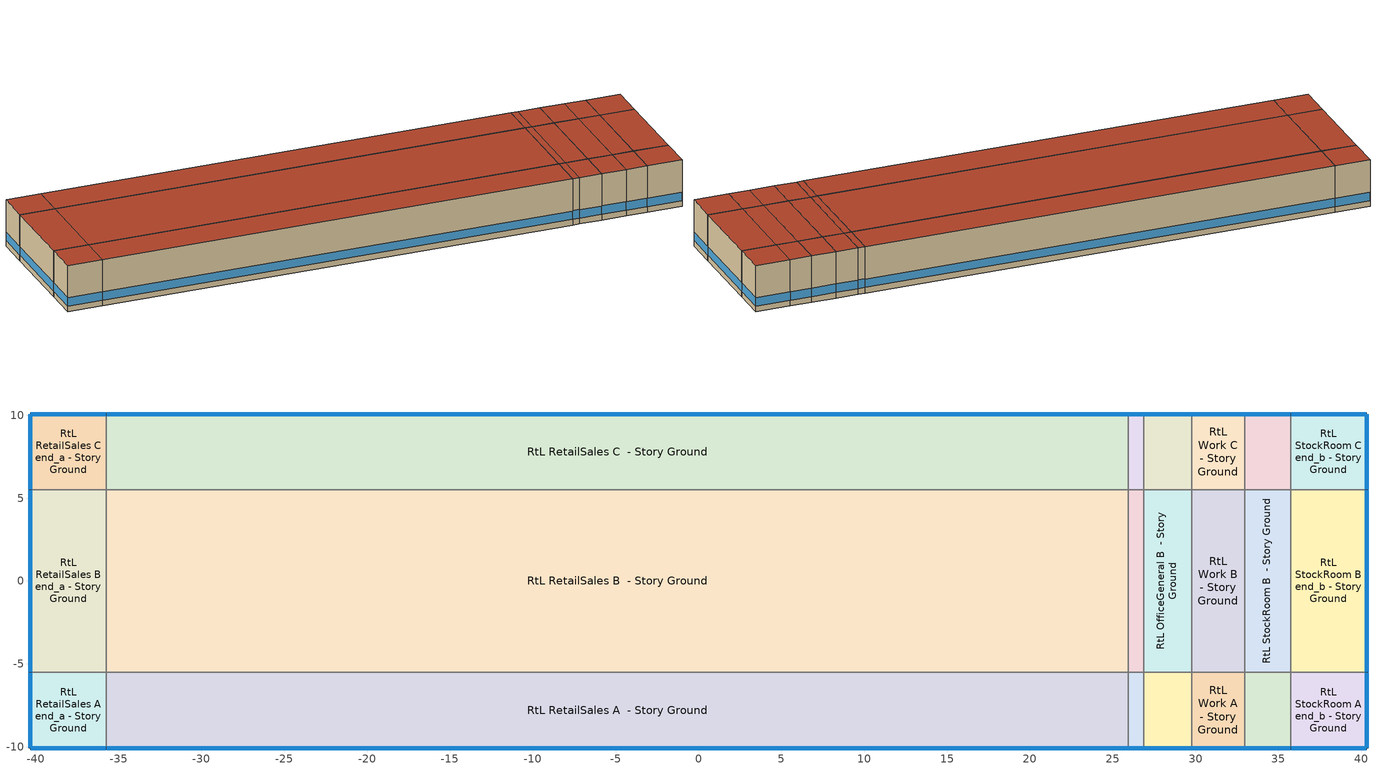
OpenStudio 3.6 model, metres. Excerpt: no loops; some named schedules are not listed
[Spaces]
RtL RetailSales A end_a - Story Ground
 floor ground (Foundation F 126 Perim 914 Area 209): -40.32,-10.08 -40.32,-5.51 -35.75,-5.51 -35.75,-10.08 z0
 wall outside: -40.32,-5.51 -40.32,-10.08 -35.75,-10.08 z0:6.25
 wall to RtL RetailSales B end_a - Story Ground: -35.75,-5.51 -40.32,-5.51 z0:6.25
 wall to RtL RetailSales A  - Story Ground: -35.75,-10.08 -35.75,-5.51 z0:6.25
 window (Window U-1.01 SHGC 0.74): -40.32,-5.53 -40.32,-10.05 / -40.3,-10.08 -35.77,-10.08 z0.76:1.9
 roof outside: -35.75,-10.08 -35.75,-5.51 -40.32,-5.51 -40.32,-10.08 z6.25
RtL RetailSales B end_a - Story Ground
 floor ground (Foundation F 126 Perim 1102 Area 5037): -40.32,-5.51 -40.32,5.51 -35.75,5.51 -35.75,-5.51 z0
 wall outside: -40.32,5.51 -40.32,-5.51 z0:6.25
 wall to RtL RetailSales C end_a - Story Ground: -35.75,5.51 -40.32,5.51 z0:6.25
 wall to RtL RetailSales B  - Story Ground: -35.75,-5.51 -35.75,5.51 z0:6.25
 window (Window U-1.01 SHGC 0.74): -40.32,5.48 -40.32,-5.48 z0.76:1.89
 roof outside: -35.75,-5.51 -35.75,5.51 -40.32,5.51 -40.32,-5.51 z6.25
RtL RetailSales C end_a - Story Ground
 floor ground (Foundation F 126 Perim 914 Area 209): -40.32,5.51 -40.32,10.08 -35.75,10.08 -35.75,5.51 z0
 wall outside: -35.75,10.08 -40.32,10.08 -40.32,5.51 z0:6.25
 wall to RtL RetailSales C  - Story Ground: -35.75,5.51 -35.75,10.08 z0:6.25
 window (Window U-1.01 SHGC 0.74): -40.32,10.05 -40.32,5.53 / -35.77,10.08 -40.3,10.08 z0.76:1.9
 roof outside: -35.75,5.51 -35.75,10.08 -40.32,10.08 -40.32,5.51 z6.25
RtL RetailSales A  - Story Ground
 floor ground (Foundation F 126 Perim 617 Area 2821): -35.75,-10.08 -35.75,-5.51 25.95,-5.51 25.95,-10.08 z0
 wall outside: -35.75,-10.08 25.95,-10.08 z0:6.25
 wall to RtL RetailSales B  - Story Ground: 25.95,-5.51 -35.75,-5.51 z0:6.25
 wall to RtL Kitchen A  - Story Ground: 25.95,-10.08 25.95,-5.51 z0:6.25
 window (Window U-1.01 SHGC 0.74): -35.72,-10.08 25.93,-10.08 z0.76:1.89
 roof outside: 25.95,-10.08 25.95,-5.51 -35.75,-5.51 -35.75,-10.08 z6.25
RtL RetailSales B  - Story Ground
 floor ground (Foundation F 126 Perim 0 Area 67974): -35.75,-5.51 -35.75,5.51 25.95,5.51 25.95,-5.51 z0
 wall to RtL RetailSales C  - Story Ground: 25.95,5.51 -35.75,5.51 z0:6.25
 wall to RtL Kitchen B  - Story Ground: 25.95,-5.51 25.95,5.51 z0:6.25
 roof outside: 25.95,-5.51 25.95,5.51 -35.75,5.51 -35.75,-5.51 z6.25
RtL RetailSales C  - Story Ground
 floor ground (Foundation F 126 Perim 617 Area 2821): -35.75,5.51 -35.75,10.08 25.95,10.08 25.95,5.51 z0
 wall outside: 25.95,10.08 -35.75,10.08 z0:6.25
 wall to RtL Kitchen C  - Story Ground: 25.95,5.51 25.95,10.08 z0:6.25
 window (Window U-1.01 SHGC 0.74): 25.93,10.08 -35.72,10.08 z0.76:1.89
 roof outside: 25.95,5.51 25.95,10.08 -35.75,10.08 -35.75,5.51 z6.25
RtL Kitchen A  - Story Ground
 floor ground (Foundation F 126 Perim 091 Area 417): 25.95,-10.08 25.95,-5.51 26.86,-5.51 26.86,-10.08 z0
 wall outside: 25.95,-10.08 26.86,-10.08 z0:6.25
 wall to RtL Kitchen B  - Story Ground: 26.86,-5.51 25.95,-5.51 z0:6.25
 wall to RtL OfficeGeneral A  - Story Ground: 26.86,-10.08 26.86,-5.51 z0:6.25
 window (Window U-1.01 SHGC 0.74): 25.98,-10.08 26.84,-10.08 z0.76:1.95
 roof outside: 26.86,-10.08 26.86,-5.51 25.95,-5.51 25.95,-10.08 z6.25
RtL Kitchen B  - Story Ground
 floor ground (Foundation F 126 Perim 0 Area 1004): 25.95,-5.51 25.95,5.51 26.86,5.51 26.86,-5.51 z0
 wall to RtL Kitchen C  - Story Ground: 26.86,5.51 25.95,5.51 z0:6.25
 wall to RtL OfficeGeneral B  - Story Ground: 26.86,-5.51 26.86,5.51 z0:6.25
 roof outside: 26.86,-5.51 26.86,5.51 25.95,5.51 25.95,-5.51 z6.25
RtL Kitchen C  - Story Ground
 floor ground (Foundation F 126 Perim 091 Area 417): 25.95,5.51 25.95,10.08 26.86,10.08 26.86,5.51 z0
 wall outside: 26.86,10.08 25.95,10.08 z0:6.25
 wall to RtL OfficeGeneral C  - Story Ground: 26.86,5.51 26.86,10.08 z0:6.25
 window (Window U-1.01 SHGC 0.74): 26.84,10.08 25.98,10.08 z0.76:1.95
 roof outside: 26.86,5.51 26.86,10.08 25.95,10.08 25.95,5.51 z6.25
RtL OfficeGeneral A  - Story Ground
 floor ground (Foundation F 126 Perim 289 Area 1323): 26.86,-10.08 26.86,-5.51 29.76,-5.51 29.76,-10.08 z0
 wall outside: 26.86,-10.08 29.76,-10.08 z0:6.25
 wall to RtL OfficeGeneral B  - Story Ground: 29.76,-5.51 26.86,-5.51 z0:6.25
 wall to RtL Work A  - Story Ground: 29.76,-10.08 29.76,-5.51 z0:6.25
 window (Window U-1.01 SHGC 0.74): 26.89,-10.08 29.73,-10.08 z0.76:1.91
 roof outside: 29.76,-10.08 29.76,-5.51 26.86,-5.51 26.86,-10.08 z6.25
RtL OfficeGeneral B  - Story Ground
 floor ground (Foundation F 126 Perim 0 Area 3189): 26.86,-5.51 26.86,5.51 29.76,5.51 29.76,-5.51 z0
 wall to RtL OfficeGeneral C  - Story Ground: 29.76,5.51 26.86,5.51 z0:6.25
 wall to RtL Work B  - Story Ground: 29.76,-5.51 29.76,5.51 z0:6.25
 roof outside: 29.76,-5.51 29.76,5.51 26.86,5.51 26.86,-5.51 z6.25
RtL OfficeGeneral C  - Story Ground
 floor ground (Foundation F 126 Perim 289 Area 1323): 26.86,5.51 26.86,10.08 29.76,10.08 29.76,5.51 z0
 wall outside: 29.76,10.08 26.86,10.08 z0:6.25
 wall to RtL Work C  - Story Ground: 29.76,5.51 29.76,10.08 z0:6.25
 window (Window U-1.01 SHGC 0.74): 29.73,10.08 26.89,10.08 z0.76:1.91
 roof outside: 29.76,5.51 29.76,10.08 26.86,10.08 26.86,5.51 z6.25
RtL Work A  - Story Ground
 floor ground (Foundation F 126 Perim 323 Area 1475): 29.76,-10.08 29.76,-5.51 32.98,-5.51 32.98,-10.08 z0
 wall outside: 29.76,-10.08 32.98,-10.08 z0:6.25
 wall to RtL Work B  - Story Ground: 32.98,-5.51 29.76,-5.51 z0:6.25
 wall to RtL StockRoom A  - Story Ground: 32.98,-10.08 32.98,-5.51 z0:6.25
 window (Window U-1.01 SHGC 0.74): 29.78,-10.08 32.96,-10.08 z0.76:1.9
 roof outside: 32.98,-10.08 32.98,-5.51 29.76,-5.51 29.76,-10.08 z6.25
RtL Work B  - Story Ground
 floor ground (Foundation F 126 Perim 0 Area 3553): 29.76,-5.51 29.76,5.51 32.98,5.51 32.98,-5.51 z0
 wall to RtL Work C  - Story Ground: 32.98,5.51 29.76,5.51 z0:6.25
 wall to RtL StockRoom B  - Story Ground: 32.98,-5.51 32.98,5.51 z0:6.25
 roof outside: 32.98,-5.51 32.98,5.51 29.76,5.51 29.76,-5.51 z6.25
RtL Work C  - Story Ground
 floor ground (Foundation F 126 Perim 323 Area 1475): 29.76,5.51 29.76,10.08 32.98,10.08 32.98,5.51 z0
 wall outside: 32.98,10.08 29.76,10.08 z0:6.25
 wall to RtL StockRoom C  - Story Ground: 32.98,5.51 32.98,10.08 z0:6.25
 window (Window U-1.01 SHGC 0.74): 32.96,10.08 29.78,10.08 z0.76:1.9
 roof outside: 32.98,5.51 32.98,10.08 29.76,10.08 29.76,5.51 z6.25
RtL StockRoom A  - Story Ground
 floor ground (Foundation F 126 Perim 277 Area 1264): 32.98,-10.08 32.98,-5.51 35.75,-5.51 35.75,-10.08 z0
 wall outside: 32.98,-10.08 35.75,-10.08 z0:6.25
 wall to RtL StockRoom B  - Story Ground: 35.75,-5.51 32.98,-5.51 z0:6.25
 wall to RtL StockRoom A end_b - Story Ground: 35.75,-10.08 35.75,-5.51 z0:6.25
 window (Window U-1.01 SHGC 0.74): 33.01,-10.08 35.72,-10.08 z0.76:1.91
 roof outside: 35.75,-10.08 35.75,-5.51 32.98,-5.51 32.98,-10.08 z6.25
RtL StockRoom B  - Story Ground
 floor ground (Foundation F 126 Perim 0 Area 3047): 32.98,-5.51 32.98,5.51 35.75,5.51 35.75,-5.51 z0
 wall to RtL StockRoom C  - Story Ground: 35.75,5.51 32.98,5.51 z0:6.25
 wall to RtL StockRoom B end_b - Story Ground: 35.75,-5.51 35.75,5.51 z0:6.25
 roof outside: 35.75,-5.51 35.75,5.51 32.98,5.51 32.98,-5.51 z6.25
RtL StockRoom C  - Story Ground
 floor ground (Foundation F 126 Perim 277 Area 1264): 32.98,5.51 32.98,10.08 35.75,10.08 35.75,5.51 z0
 wall outside: 35.75,10.08 32.98,10.08 z0:6.25
 wall to RtL StockRoom C end_b - Story Ground: 35.75,5.51 35.75,10.08 z0:6.25
 window (Window U-1.01 SHGC 0.74): 35.72,10.08 33.01,10.08 z0.76:1.91
 roof outside: 35.75,5.51 35.75,10.08 32.98,10.08 32.98,5.51 z6.25
RtL StockRoom A end_b - Story Ground
 floor ground (Foundation F 126 Perim 914 Area 209): 35.75,-10.08 35.75,-5.51 40.32,-5.51 40.32,-10.08 z0
 wall outside: 35.75,-10.08 40.32,-10.08 40.32,-5.51 z0:6.25
 wall to RtL StockRoom B end_b - Story Ground: 40.32,-5.51 35.75,-5.51 z0:6.25
 window (Window U-1.01 SHGC 0.74): 35.77,-10.08 40.3,-10.08 / 40.32,-10.05 40.32,-5.53 z0.76:1.9
 roof outside: 40.32,-10.08 40.32,-5.51 35.75,-5.51 35.75,-10.08 z6.25
RtL StockRoom B end_b - Story Ground
 floor ground (Foundation F 126 Perim 1102 Area 5037): 35.75,-5.51 35.75,5.51 40.32,5.51 40.32,-5.51 z0
 wall outside: 40.32,-5.51 40.32,5.51 z0:6.25
 wall to RtL StockRoom C end_b - Story Ground: 40.32,5.51 35.75,5.51 z0:6.25
 window (Window U-1.01 SHGC 0.74): 40.32,-5.48 40.32,5.48 z0.76:1.89
 roof outside: 40.32,-5.51 40.32,5.51 35.75,5.51 35.75,-5.51 z6.25
RtL StockRoom C end_b - Story Ground
 floor ground (Foundation F 126 Perim 914 Area 209): 35.75,5.51 35.75,10.08 40.32,10.08 40.32,5.51 z0
 wall outside: 40.32,5.51 40.32,10.08 35.75,10.08 z0:6.25
 window (Window U-1.01 SHGC 0.74): 40.3,10.08 35.77,10.08 / 40.32,5.53 40.32,10.05 z0.76:1.9
 roof outside: 40.32,5.51 40.32,10.08 35.75,10.08 35.75,5.51 z6.25
[Site]
MERCED-MUNI-MACREADY: Latitude {deg}=37.28; Longitude {deg}=-120.51; Time Zone {hr}=-8; Elevation {m}=48; Terrain=City
[Site:WaterMainsTemperature]
Calculation Method=Correlation; Annual Average Outdoor Air Temperature {C}=17.5508; Maximum Difference In Monthly Average Outdoor Air Temperatures {deltaC}=19.95
[SizingPeriod:DesignDay] Daily Dry-Bulb Temperature Range {deltaC}=16.8; Barometric Pressure {Pa}=100606; Wind Speed {m/s}=3.5; Wind Direction {deg}=320; Rain Indicator=No; Snow Indicator=No; Day of Month=21; Month=7; Day Type=SummerDesignDay; Daylight Saving Time Indicator=No; Dry-Bulb Temperature Range Modifier Type=DefaultMultipliers; Solar Model Indicator=ASHRAETau; ASHRAE Clear Sky Optical Depth for Beam Irradiance=0.345; ASHRAE Clear Sky Optical Depth for Diffuse Irradiance=2.395
Name | Maximum Dry-Bulb Temperature {C} | Humidity Condition Type | Wetbulb or DewPoint at Maximum Dry-Bulb {C}
Castle Afb Merced Ann Clg .4% Condns DB=>MWB 1 | 37.5 | Wetbulb | 21.1
Castle Afb Merced Ann Clg .4% Condns WB=>MDB 1 | 34.9 | Wetbulb | 22.4
Castle Afb Merced Ann Clg 1% Condns DB=>MWB 1 | 36.1 | Wetbulb | 20.7
Castle Afb Merced Ann Clg 2% Condns DP=>MDB 1 | 27.6 | Dewpoint | 15.7
[ClimateZones]
Climate Zone Institution Name 1=CEC; Climate Zone Document Name 1=California Climate Zone Descriptions; Climate Zone Document Year 1=1995; Climate Zone Value 1=12; Climate Zone Institution Name 2=ASHRAE; Climate Zone Document Name 2=ANSI/ASHRAE Standard 169; Climate Zone Document Year 2=2006
[Building]
ComStock DEER Pre-1975|RtL: North Axis {deg}=315; Default Construction Set=ComStock DEER Pre-1975 - RtL - CEC T24-CEC12; Default Schedule Set=Building Default Schedule Set; Standards Building Type=RtL
[Site:GroundTemperature:FCfactorMethod]
January Ground Temperature {C}=17.1; February Ground Temperature {C}=10.7; March Ground Temperature {C}=8.1; April Ground Temperature {C}=8.3; May Ground Temperature {C}=10.2; June Ground Temperature {C}=13; July Ground Temperature {C}=13.3; August Ground Temperature {C}=18.5; September Ground Temperature {C}=22; October Ground Temperature {C}=23.8; November Ground Temperature {C}=23; December Ground Temperature {C}=22.3
[Construction:FfactorGroundFloor] F-Factor {W/m-K}=1.26344
Name | Area {m2} | PerimeterExposed {m}
Foundation F 126 Perim 914 Area 209 | 20.9032 | 9.144
Foundation F 126 Perim 1102 Area 5037 | 50.368 | 11.0166
Foundation F 126 Perim 277 Area 1264 | 12.6449 | 2.76573
Foundation F 126 Perim 323 Area 1475 | 14.7464 | 3.22538
Foundation F 126 Perim 0 Area 3189 | 31.8907 | 0
Foundation F 126 Perim 617 Area 2821 | 282.099 | 61.7014
Foundation F 126 Perim 0 Area 3047 | 30.4691 | 0
Foundation F 126 Perim 0 Area 3553 | 35.5328 | 0
Foundation F 126 Perim 0 Area 67974 | 679.742 | 0
Foundation F 126 Perim 289 Area 1323 | 13.2349 | 2.89478
Foundation F 126 Perim 091 Area 417 | 4.16587 | 0.911169
Foundation F 126 Perim 0 Area 1004 | 10.038 | 0
[DefaultConstructionSet]
ComStock DEER Pre-1975 - RtL - CEC T24-CEC12: Default Exterior Surface Constructions=Default Surface Constructions 1; Default Interior Surface Constructions=Default Surface Constructions 2; Default Ground Contact Surface Constructions=Default Surface Constructions 3; Default Exterior SubSurface Constructions=Default Sub Surface Constructions 1; Default Interior SubSurface Constructions=Default Sub Surface Constructions 2; Interior Partition Construction=Typical Interior Partition
[DefaultSurfaceConstructions]
Name | Floor Construction | Wall Construction | Roof Ceiling Construction
Default Surface Constructions 1 | DEER Uncarpeted 6in Slab Floor | DEER Insulated Steel Framed Exterior Wall R-5.67 | DEER Metal Framed Roof R-15.77
Default Surface Constructions 2 | DEER Uncarpeted 4in Slab Floor | Typical Interior Wall | DEER Uncarpeted 4in Slab Floor
Default Surface Constructions 3 | DEER Carpeted 6in Slab Floor | Typical Uninsulated Basement Mass Wall
[Construction]
DEER Uncarpeted 6in Slab Floor: Typical Insulation R-1.73, 6 in. Normalweight Concrete Floor
DEER Metal Framed Roof R-15.77: Roof Membrane, Typical Insulation R-15.27, Metal Roof Surface
DEER Uncarpeted 4in Slab Floor: Typical Insulation R-4.17, 4 in. Normalweight Concrete Floor
Typical Interior Wall: G01 13mm gypsum board, G01 13mm gypsum board
DEER Carpeted 6in Slab Floor: 6 in. Normalweight Concrete Floor, Typical Carpet Pad
Typical Uninsulated Basement Mass Wall: 8 in. Concrete Block Basement Wall
DEER Metal Framed Window U-1.23 SHGC 0.82: Simple Glazing U-1.23 SHGC 0.82
DEER Metal Framed Window U-1.23 SHGC 0.82 1: Simple Glazing U-1.23 SHGC 0.82 1
Typical Uninsulated Swinging Door: Typical Insulation R-4.17
U 0.98 SHGC 0.68 Sgl Ref-B-H Clr 6mm: REF B CLEAR HI 6MM
Typical Insulated Metal Door: F08 Metal surface, Typical Insulation R-4.17
DEER Skylight U-0.85 SHGC 0.44: Simple Glazing U-1.23 SHGC 0.44
Typical Interior Window: Clear 3mm
Typical Interior Door; Typical Interior Partition: G05 25mm wood
DEER Insulated Steel Framed Exterior Wall R-5.67: 25mm Stucco, 5/8 in. Gypsum Board, Typical Insulation R-4.17, 5/8 in. Gypsum Board
InteriorFurnishings 1: Std Wood 6inch 1
Window U-1.01 SHGC 0.74: Simple Glazing Single - No LowE - Clear - Aluminum
[Material:NoMass] Roughness=Smooth; Thermal Absorptance=0.9; Solar Absorptance=0.7
Name | Thermal Resistance {m2-K/W} | Visible Absorptance
Typical Insulation R-1.73 | 0.305336 | 0.7
Typical Insulation R-15.27 | 2.68843 | 0.7
Typical Insulation R-4.17 | 0.734957 | 0.7
Typical Carpet Pad | 0.21648 | 0.8
[Material] Thermal Absorptance=0.9
Name | Roughness | Thickness {m} | Conductivity {W/m-K} | Density {kg/m3} | Specific Heat {J/kg-K} | Solar Absorptance | Visible Absorptance
6 in. Normalweight Concrete Floor | MediumRough | 0.1524 | 2.31 | 2322 | 832 | 0.7 | 0.7
Roof Membrane | VeryRough | 0.0095 | 0.16 | 1121.29 | 1460 | 0.7 | 0.7
Metal Roof Surface; F08 Metal surface | Smooth | 0.0008 | 45.28 | 7824 | 500 | 0.7 | 0.7
4 in. Normalweight Concrete Floor | MediumRough | 0.1016 | 2.31 | 2322 | 832 | 0.7 | 0.7
G01 13mm gypsum board | Smooth | 0.0127 | 0.160031 | 800.001 | 1090.73 | 0.7 | 0.5
8 in. Concrete Block Basement Wall | MediumRough | 0.2032 | 1.326 | 1842 | 912 | 0.7 | 0.7
G05 25mm wood | MediumSmooth | 0.0254 | 0.15 | 608 | 1630 | 0.5 | 0.5
25mm Stucco | Smooth | 0.0254 | 0.72 | 1856 | 840 | 0.7 | 0.7
5/8 in. Gypsum Board | MediumSmooth | 0.0159 | 0.16 | 800 | 1090 | 0.7 | 0.7
Std Wood 6inch 1 | MediumSmooth | 0.15 | 0.12 | 540 | 1210 | 0.7 | 0.7
[DefaultSubSurfaceConstructions]
Name | Fixed Window Construction | Operable Window Construction | Door Construction | Glass Door Construction | Overhead Door Construction | Skylight Construction | Tubular Daylight Dome Construction | Tubular Daylight Diffuser Construction
Default Sub Surface Constructions 1 | DEER Metal Framed Window U-1.23 SHGC 0.82 | DEER Metal Framed Window U-1.23 SHGC 0.82 1 | Typical Uninsulated Swinging Door | U 0.98 SHGC 0.68 Sgl Ref-B-H Clr 6mm | Typical Insulated Metal Door | DEER Skylight U-0.85 SHGC 0.44 | Typical Interior Window | Typical Interior Window
Default Sub Surface Constructions 2 | Typical Interior Window | Typical Interior Window | Typical Interior Door
[WindowMaterial:SimpleGlazingSystem]
Name | U-Factor {W/m2-K} | Solar Heat Gain Coefficient | Visible Transmittance
Simple Glazing U-1.23 SHGC 0.82; Simple Glazing U-1.23 SHGC 0.82 1 | 7 | 0.82 | 0.25
Simple Glazing U-1.23 SHGC 0.44 | 7 | 0.44 | 0.25
Simple Glazing Single - No LowE - Clear - Aluminum | 5.73505 | 0.744 | 0.754
[WindowMaterial:Glazing] Optical Data Type=SpectralAverage; Infrared Transmittance at Normal Incidence=0; Front Side Infrared Hemispherical Emissivity=0.84; Conductivity {W/m-K}=0.9; Dirt Correction Factor for Solar and Visible Transmittance=1; Solar Diffusing=No
Name | Thickness {m} | Solar Transmittance at Normal Incidence | Front Side Solar Reflectance at Normal Incidence | Back Side Solar Reflectance at Normal Incidence | Visible Transmittance at Normal Incidence | Front Side Visible Reflectance at Normal Incidence | Back Side Visible Reflectance at Normal Incidence | Back Side Infrared Hemispherical Emissivity
REF B CLEAR HI 6MM | 0.006 | 0.24 | 0.16 | 0.32 | 0.3 | 0.16 | 0.29 | 0.6
Clear 3mm | 0.003 | 0.837 | 0.075 | 0.075 | 0.898 | 0.081 | 0.081 | 0.84
[SpaceType] Standards Building Type=RtL
Name | Default Schedule Set | Design Specification Outdoor Air Object | Standards Space Type
RtL Kitchen - ComStock DEER Pre-1975 | RtL Kitchen Schedule Set | RtL Kitchen Ventilation | Kitchen
RtL OfficeGeneral - ComStock DEER Pre-1975 | RtL OfficeGeneral Schedule Set | RtL OfficeGeneral Ventilation | OfficeGeneral
RtL Work - ComStock DEER Pre-1975 | RtL Work Schedule Set | RtL Work Ventilation | Work
RtL StockRoom - ComStock DEER Pre-1975 | RtL StockRoom Schedule Set | RtL StockRoom Ventilation | StockRoom
RtL RetailSales - ComStock DEER Pre-1975 | RtL RetailSales Schedule Set | RtL RetailSales Ventilation | RetailSales
[BuildingStory]
Story Ground: Nominal Z Coordinate {m}=0; Nominal Floor to Floor Height {m}=6.2484
[Space] Building Story=Story Ground
Name | Space Type | Thermal Zone
RtL RetailSales A end_a - Story Ground | RtL RetailSales - ComStock DEER Pre-1975 | Zone RtL RetailSales A end_a - Story Ground
RtL RetailSales B end_a - Story Ground | RtL RetailSales - ComStock DEER Pre-1975 | Zone RtL RetailSales B end_a - Story Ground
RtL RetailSales C end_a - Story Ground | RtL RetailSales - ComStock DEER Pre-1975 | Zone RtL RetailSales C end_a - Story Ground
RtL RetailSales A  - Story Ground | RtL RetailSales - ComStock DEER Pre-1975 | Zone RtL RetailSales A  - Story Ground
RtL RetailSales B  - Story Ground | RtL RetailSales - ComStock DEER Pre-1975 | Zone RtL RetailSales B  - Story Ground
RtL RetailSales C  - Story Ground | RtL RetailSales - ComStock DEER Pre-1975 | Zone RtL RetailSales C  - Story Ground
RtL Kitchen A  - Story Ground | RtL Kitchen - ComStock DEER Pre-1975 | Zone RtL Kitchen A  - Story Ground
RtL Kitchen B  - Story Ground | RtL Kitchen - ComStock DEER Pre-1975 | Zone RtL Kitchen B  - Story Ground
RtL Kitchen C  - Story Ground | RtL Kitchen - ComStock DEER Pre-1975 | Zone RtL Kitchen C  - Story Ground
RtL OfficeGeneral A  - Story Ground | RtL OfficeGeneral - ComStock DEER Pre-1975 | Zone RtL OfficeGeneral A  - Story Ground
RtL OfficeGeneral B  - Story Ground | RtL OfficeGeneral - ComStock DEER Pre-1975 | Zone RtL OfficeGeneral B  - Story Ground
RtL OfficeGeneral C  - Story Ground | RtL OfficeGeneral - ComStock DEER Pre-1975 | Zone RtL OfficeGeneral C  - Story Ground
RtL Work A  - Story Ground | RtL Work - ComStock DEER Pre-1975 | Zone RtL Work A  - Story Ground
RtL Work B  - Story Ground | RtL Work - ComStock DEER Pre-1975 | Zone RtL Work B  - Story Ground
RtL Work C  - Story Ground | RtL Work - ComStock DEER Pre-1975 | Zone RtL Work C  - Story Ground
RtL StockRoom A  - Story Ground | RtL StockRoom - ComStock DEER Pre-1975 | Zone RtL StockRoom A  - Story Ground
RtL StockRoom B  - Story Ground | RtL StockRoom - ComStock DEER Pre-1975 | Zone RtL StockRoom B  - Story Ground
RtL StockRoom C  - Story Ground | RtL StockRoom - ComStock DEER Pre-1975 | Zone RtL StockRoom C  - Story Ground
RtL StockRoom A end_b - Story Ground | RtL StockRoom - ComStock DEER Pre-1975 | Zone RtL StockRoom A end_b - Story Ground
RtL StockRoom B end_b - Story Ground | RtL StockRoom - ComStock DEER Pre-1975 | Zone RtL StockRoom B end_b - Story Ground
RtL StockRoom C end_b - Story Ground | RtL StockRoom - ComStock DEER Pre-1975 | Zone RtL StockRoom C end_b - Story Ground
[ThermalZone] Multiplier=1; Use Ideal Air Loads=No
Name | Thermostat
Zone RtL RetailSales A end_a - Story Ground | RtL RetailSales - ComStock DEER Pre-1975 Thermostat 1
Zone RtL RetailSales B end_a - Story Ground | RtL RetailSales - ComStock DEER Pre-1975 Thermostat 3
Zone RtL RetailSales C end_a - Story Ground | RtL RetailSales - ComStock DEER Pre-1975 Thermostat 5
Zone RtL RetailSales A  - Story Ground | RtL RetailSales - ComStock DEER Pre-1975 Thermostat
Zone RtL RetailSales B  - Story Ground | RtL RetailSales - ComStock DEER Pre-1975 Thermostat 2
Zone RtL RetailSales C  - Story Ground | RtL RetailSales - ComStock DEER Pre-1975 Thermostat 4
Zone RtL Kitchen A  - Story Ground | RtL Kitchen - ComStock DEER Pre-1975 Thermostat
Zone RtL Kitchen B  - Story Ground | RtL Kitchen - ComStock DEER Pre-1975 Thermostat 1
Zone RtL Kitchen C  - Story Ground | RtL Kitchen - ComStock DEER Pre-1975 Thermostat 2
Zone RtL OfficeGeneral A  - Story Ground | RtL OfficeGeneral - ComStock DEER Pre-1975 Thermostat
Zone RtL OfficeGeneral B  - Story Ground | RtL OfficeGeneral - ComStock DEER Pre-1975 Thermostat 1
Zone RtL OfficeGeneral C  - Story Ground | RtL OfficeGeneral - ComStock DEER Pre-1975 Thermostat 2
Zone RtL Work A  - Story Ground | RtL Work - ComStock DEER Pre-1975 Thermostat
Zone RtL Work B  - Story Ground | RtL Work - ComStock DEER Pre-1975 Thermostat 1
Zone RtL Work C  - Story Ground | RtL Work - ComStock DEER Pre-1975 Thermostat 2
Zone RtL StockRoom A  - Story Ground | RtL StockRoom - ComStock DEER Pre-1975 Thermostat
Zone RtL StockRoom B  - Story Ground | RtL StockRoom - ComStock DEER Pre-1975 Thermostat 2
Zone RtL StockRoom C  - Story Ground | RtL StockRoom - ComStock DEER Pre-1975 Thermostat 4
Zone RtL StockRoom A end_b - Story Ground | RtL StockRoom - ComStock DEER Pre-1975 Thermostat 1
Zone RtL StockRoom B end_b - Story Ground | RtL StockRoom - ComStock DEER Pre-1975 Thermostat 3
Zone RtL StockRoom C end_b - Story Ground | RtL StockRoom - ComStock DEER Pre-1975 Thermostat 5
[People:Definition] Number of People Calculation Method=People/Area; Fraction Radiant=0.3
Name | People per Space Floor Area {person/m2}
RtL Kitchen People Definition | 0.0355209
RtL OfficeGeneral People Definition | 0.0473612
RtL RetailSales People Definition | 0.238959
RtL StockRoom People Definition | 0.0236806
RtL Work People Definition | 0.0721182
[People] Work Efficiency Schedule=Work Efficiency Schedule; Clothing Insulation Schedule=Clothing Schedule; Air Velocity Schedule=Air Velocity Schedule; Multiplier=1
Name | People Definition | Space or SpaceType
RtL Kitchen People | RtL Kitchen People Definition | RtL Kitchen - ComStock DEER Pre-1975
RtL OfficeGeneral People | RtL OfficeGeneral People Definition | RtL OfficeGeneral - ComStock DEER Pre-1975
RtL RetailSales People | RtL RetailSales People Definition | RtL RetailSales - ComStock DEER Pre-1975
RtL StockRoom People | RtL StockRoom People Definition | RtL StockRoom - ComStock DEER Pre-1975
RtL Work People | RtL Work People Definition | RtL Work - ComStock DEER Pre-1975
[Lights:Definition] Design Level Calculation Method=Watts/Area; Fraction Visible=0.2; Return Air Fraction=0
Name | Watts per Space Floor Area {W/m2} | Fraction Radiant
RtL RetailSales - ComStock DEER Pre-1975 General Lights Definition | 5.97995 | 0.465
RtL RetailSales - ComStock DEER Pre-1975 Task Lights Definition | 0.960455 | 0.35
RtL StockRoom - ComStock DEER Pre-1975 General Lights Definition; RtL Work - ComStock DEER Pre-1975 General Lights Definition | 6.6746 | 0.465
RtL OfficeGeneral - ComStock DEER Pre-1975 General Lights Definition | 5.31978 | 0.465
RtL OfficeGeneral - ComStock DEER Pre-1975 Wall Wash Lights Definition | 0.779566 | 0.35
RtL Kitchen - ComStock DEER Pre-1975 General Lights Definition | 7.49349 | 0.465
RtL Kitchen - ComStock DEER Pre-1975 Task Lights Definition | 2.43719 | 0.35
[ElectricEquipment:Definition] Design Level Calculation Method=Watts/Area; Fraction Latent=0; Fraction Radiant=0.5
Name | Watts per Space Floor Area {W/m2} | Fraction Lost
misc_electric_kitchen_equipment_definition | 28.0895 | 0.5
RtL OfficeGeneral Elec Equip Definition | 9.68752 | 0
RtL RetailSales Elec Equip Definition | 5.38196 | 0
RtL StockRoom Elec Equip Definition | 2.15278 | 0
RtL Work Elec Equip Definition | 10.7639 | 0
[ElectricEquipment]
Name | Electric Equipment Definition | Space or SpaceType | Schedule
misc_electric_kitchen_equipment | misc_electric_kitchen_equipment_definition | RtL Kitchen - ComStock DEER Pre-1975 | D_RFF_Ktchn_Misc_Yr BPR Adjusted
RtL OfficeGeneral Elec Equip | RtL OfficeGeneral Elec Equip Definition | RtL OfficeGeneral - ComStock DEER Pre-1975 | D_RtL_OffGen_Misc_Yr BPR Adjusted
RtL RetailSales Elec Equip | RtL RetailSales Elec Equip Definition | RtL RetailSales - ComStock DEER Pre-1975 | D_RtL_Sales_Misc_Yr BPR Adjusted
RtL StockRoom Elec Equip | RtL StockRoom Elec Equip Definition | RtL StockRoom - ComStock DEER Pre-1975 | D_RtL_Stock_Misc_Yr BPR Adjusted
RtL Work Elec Equip | RtL Work Elec Equip Definition | RtL Work - ComStock DEER Pre-1975 | D_RtL_AutoShop_Misc_Yr BPR Adjusted
[DesignSpecification:OutdoorAir] Outdoor Air Method=Sum; Outdoor Air Flow per Person {m3/s-person}=0.00707921
Name | Outdoor Air Flow per Floor Area {m3/s-m2}
RtL Kitchen Ventilation; RtL OfficeGeneral Ventilation; RtL StockRoom Ventilation; RtL Work Ventilation | 0.000762
RtL RetailSales Ventilation | 0.001016
[DefaultScheduleSet]
Name | Number of People Schedule | People Activity Level Schedule | Lighting Schedule | Electric Equipment Schedule | Gas Equipment Schedule | Infiltration Schedule | Hours of Operation Schedule
RtL Kitchen Schedule Set | D_RtL_OffGen_Occup_Yr | DEER Activity 132W/person | D17_RtL_OffGen_LF_Yr | D_RFF_Ktchn_Misc_Yr | D_RFF_Ktchn_Cook_Yr | D_RtL_All_C_Inf_Yr
RtL OfficeGeneral Schedule Set | D_RtL_OffGen_Occup_Yr | DEER Activity 132W/person | D17_RtL_OffGen_LF_Yr | D_RtL_OffGen_Misc_Yr |  | D_RtL_All_C_Inf_Yr
RtL RetailSales Schedule Set | D_RtL_Sales_Occup_Yr | DEER Activity 132W/person | D17_RtL_Sales_LF_Yr | D_RtL_Sales_Misc_Yr |  | D_RtL_All_C_Inf_Yr
RtL StockRoom Schedule Set | D_RtL_Stock_Occup_Yr | DEER Activity 220W/person | D17_RtL_Stock_LF_Yr | D_RtL_Stock_Misc_Yr |  | D_RtL_All_C_Inf_Yr
RtL Work Schedule Set | D_RtL_AutoShop_Occup_Yr | DEER Activity 132W/person | D17_RtL_Work_LF_Yr | D_RtL_AutoShop_Misc_Yr |  | D_RtL_All_C_Inf_Yr
Building Default Schedule Set |  |  |  |  |  |  | Building Hours of Operation NonResidential
[Exterior:Lights:Definition]
Name | Design Level {W}
Parking Areas and Drives Def (W/ft^2) | 0.0364913
Building Facades Def (W/ft^2) | 0.15
Main Entries Def (W/ft) | 30
Other Doors Def (W/ft) | 20
[Exterior:Lights] Schedule=Always On Discrete; Control Option=AstronomicalClock
Name | Exterior Lights Definition | Multiplier
Parking Areas and Drives | Parking Areas and Drives Def (W/ft^2) | 24807.5
Building Facades | Building Facades Def (W/ft^2) | 13559.5
Main Entries | Main Entries Def (W/ft) | 14
Other Doors | Other Doors Def (W/ft) | 20.51
[ThermostatSetpoint:DualSetpoint] Heating Setpoint Temperature Schedule=D_RtL_All_HTemp_Yr; Cooling Setpoint Temperature Schedule=D_RtL_All_CTemp_Yr
RtL Kitchen - ComStock DEER Pre-1975 Thermostat; RtL Kitchen - ComStock DEER Pre-1975 Thermostat 1; RtL Kitchen - ComStock DEER Pre-1975 Thermostat 2; RtL OfficeGeneral - ComStock DEER Pre-1975 Thermostat; RtL OfficeGeneral - ComStock DEER Pre-1975 Thermostat 1; RtL OfficeGeneral - ComStock DEER Pre-1975 Thermostat 2; RtL RetailSales - ComStock DEER Pre-1975 Thermostat; RtL RetailSales - ComStock DEER Pre-1975 Thermostat 1; RtL RetailSales - ComStock DEER Pre-1975 Thermostat 2; RtL RetailSales - ComStock DEER Pre-1975 Thermostat 3; RtL RetailSales - ComStock DEER Pre-1975 Thermostat 4; RtL RetailSales - ComStock DEER Pre-1975 Thermostat 5; RtL StockRoom - ComStock DEER Pre-1975 Thermostat; RtL StockRoom - ComStock DEER Pre-1975 Thermostat 1; RtL StockRoom - ComStock DEER Pre-1975 Thermostat 2; RtL StockRoom - ComStock DEER Pre-1975 Thermostat 3; RtL StockRoom - ComStock DEER Pre-1975 Thermostat 4; RtL StockRoom - ComStock DEER Pre-1975 Thermostat 5; RtL Work - ComStock DEER Pre-1975 Thermostat; RtL Work - ComStock DEER Pre-1975 Thermostat 1; RtL Work - ComStock DEER Pre-1975 Thermostat 2
[InternalMass:Definition]
Internal Mass Definition 2: Construction=InteriorFurnishings 1; Design Level Calculation Method=SurfaceArea/Area; Surface Area per Space Floor Area=2
[InternalMass] Internal Mass Definition=Internal Mass Definition 2; Multiplier=1
Name | Space or SpaceType
RtL StockRoom C end_b - Story Ground Mass | RtL StockRoom C end_b - Story Ground
RtL StockRoom B end_b - Story Ground Mass | RtL StockRoom B end_b - Story Ground
RtL StockRoom A end_b - Story Ground Mass | RtL StockRoom A end_b - Story Ground
RtL StockRoom C  - Story Ground Mass | RtL StockRoom C  - Story Ground
RtL Work C  - Story Ground Mass | RtL Work C  - Story Ground
RtL RetailSales A end_a - Story Ground Mass | RtL RetailSales A end_a - Story Ground
RtL RetailSales B end_a - Story Ground Mass | RtL RetailSales B end_a - Story Ground
RtL OfficeGeneral B  - Story Ground Mass | RtL OfficeGeneral B  - Story Ground
RtL RetailSales C end_a - Story Ground Mass | RtL RetailSales C end_a - Story Ground
RtL RetailSales A  - Story Ground Mass | RtL RetailSales A  - Story Ground
RtL StockRoom B  - Story Ground Mass | RtL StockRoom B  - Story Ground
RtL Work B  - Story Ground Mass | RtL Work B  - Story Ground
RtL RetailSales B  - Story Ground Mass | RtL RetailSales B  - Story Ground
RtL Work A  - Story Ground Mass | RtL Work A  - Story Ground
RtL RetailSales C  - Story Ground Mass | RtL RetailSales C  - Story Ground
RtL OfficeGeneral C  - Story Ground Mass | RtL OfficeGeneral C  - Story Ground
RtL Kitchen A  - Story Ground Mass | RtL Kitchen A  - Story Ground
RtL StockRoom A  - Story Ground Mass | RtL StockRoom A  - Story Ground
RtL Kitchen B  - Story Ground Mass | RtL Kitchen B  - Story Ground
RtL Kitchen C  - Story Ground Mass | RtL Kitchen C  - Story Ground
RtL OfficeGeneral A  - Story Ground Mass | RtL OfficeGeneral A  - Story Ground
[Lights] Fraction Replaceable=1
Name | Lights Definition | Space or SpaceType | Schedule
RtL RetailSales - ComStock DEER Pre-1975 General Lighting | RtL RetailSales - ComStock DEER Pre-1975 General Lights Definition | RtL RetailSales - ComStock DEER Pre-1975 | D17_RtL_Sales_LF_Yr BPR Adjusted
RtL RetailSales - ComStock DEER Pre-1975 Task Lighting | RtL RetailSales - ComStock DEER Pre-1975 Task Lights Definition | RtL RetailSales - ComStock DEER Pre-1975 | D17_RtL_Sales_LF_Yr BPR Adjusted
RtL StockRoom - ComStock DEER Pre-1975 General Lighting | RtL StockRoom - ComStock DEER Pre-1975 General Lights Definition | RtL StockRoom - ComStock DEER Pre-1975 | D17_RtL_Stock_LF_Yr BPR Adjusted
RtL Work - ComStock DEER Pre-1975 General Lighting | RtL Work - ComStock DEER Pre-1975 General Lights Definition | RtL Work - ComStock DEER Pre-1975 | D17_RtL_Work_LF_Yr BPR Adjusted
RtL OfficeGeneral - ComStock DEER Pre-1975 General Lighting | RtL OfficeGeneral - ComStock DEER Pre-1975 General Lights Definition | RtL OfficeGeneral - ComStock DEER Pre-1975 | D17_RtL_OffGen_LF_Yr BPR Adjusted
RtL OfficeGeneral - ComStock DEER Pre-1975 Wall Wash Lighting | RtL OfficeGeneral - ComStock DEER Pre-1975 Wall Wash Lights Definition | RtL OfficeGeneral - ComStock DEER Pre-1975 | D17_RtL_OffGen_LF_Yr BPR Adjusted
RtL Kitchen - ComStock DEER Pre-1975 General Lighting | RtL Kitchen - ComStock DEER Pre-1975 General Lights Definition | RtL Kitchen - ComStock DEER Pre-1975 | D17_RtL_OffGen_LF_Yr BPR Adjusted
RtL Kitchen - ComStock DEER Pre-1975 Task Lighting | RtL Kitchen - ComStock DEER Pre-1975 Task Lights Definition | RtL Kitchen - ComStock DEER Pre-1975 | D17_RtL_OffGen_LF_Yr BPR Adjusted
[SpaceInfiltration:DesignFlowRate] Design Flow Rate Calculation Method=Flow/ExteriorArea; Flow per Exterior Surface Area {m3/s-m2}=0.000413282; Velocity Term Coefficient=0
Name | Space or SpaceType | Schedule | Constant Term Coefficient | Temperature Term Coefficient | Velocity Squared Term Coefficient
RtL StockRoom C end_b - Story Ground HVAC On Infiltration | RtL StockRoom C end_b - Story Ground | Infiltration HVAC On Schedule | -0.0629 | 0.0072 | 0.0447
RtL StockRoom C end_b - Story Ground HVAC Off Infiltration | RtL StockRoom C end_b - Story Ground | Infiltration HVAC Off Schedule | 0 | 0.0111 | 0.0593
RtL StockRoom B end_b - Story Ground HVAC On Infiltration | RtL StockRoom B end_b - Story Ground | Infiltration HVAC On Schedule | -0.0629 | 0.0072 | 0.0447
RtL StockRoom B end_b - Story Ground HVAC Off Infiltration | RtL StockRoom B end_b - Story Ground | Infiltration HVAC Off Schedule | 0 | 0.0111 | 0.0593
RtL StockRoom A end_b - Story Ground HVAC On Infiltration | RtL StockRoom A end_b - Story Ground | Infiltration HVAC On Schedule | -0.0629 | 0.0072 | 0.0447
RtL StockRoom A end_b - Story Ground HVAC Off Infiltration | RtL StockRoom A end_b - Story Ground | Infiltration HVAC Off Schedule | 0 | 0.0111 | 0.0593
RtL StockRoom C  - Story Ground HVAC On Infiltration | RtL StockRoom C  - Story Ground | Infiltration HVAC On Schedule | -0.0629 | 0.0072 | 0.0447
RtL StockRoom C  - Story Ground HVAC Off Infiltration | RtL StockRoom C  - Story Ground | Infiltration HVAC Off Schedule | 0 | 0.0111 | 0.0593
RtL Work C  - Story Ground HVAC On Infiltration | RtL Work C  - Story Ground | Infiltration HVAC On Schedule | -0.0629 | 0.0072 | 0.0447
RtL Work C  - Story Ground HVAC Off Infiltration | RtL Work C  - Story Ground | Infiltration HVAC Off Schedule | 0 | 0.0111 | 0.0593
RtL RetailSales A end_a - Story Ground HVAC On Infiltration | RtL RetailSales A end_a - Story Ground | Infiltration HVAC On Schedule | -0.0629 | 0.0072 | 0.0447
RtL RetailSales A end_a - Story Ground HVAC Off Infiltration | RtL RetailSales A end_a - Story Ground | Infiltration HVAC Off Schedule | 0 | 0.0111 | 0.0593
RtL RetailSales B end_a - Story Ground HVAC On Infiltration | RtL RetailSales B end_a - Story Ground | Infiltration HVAC On Schedule | -0.0629 | 0.0072 | 0.0447
RtL RetailSales B end_a - Story Ground HVAC Off Infiltration | RtL RetailSales B end_a - Story Ground | Infiltration HVAC Off Schedule | 0 | 0.0111 | 0.0593
RtL OfficeGeneral B  - Story Ground HVAC On Infiltration | RtL OfficeGeneral B  - Story Ground | Infiltration HVAC On Schedule | -0.0629 | 0.0072 | 0.0447
RtL OfficeGeneral B  - Story Ground HVAC Off Infiltration | RtL OfficeGeneral B  - Story Ground | Infiltration HVAC Off Schedule | 0 | 0.0111 | 0.0593
RtL RetailSales C end_a - Story Ground HVAC On Infiltration | RtL RetailSales C end_a - Story Ground | Infiltration HVAC On Schedule | -0.0629 | 0.0072 | 0.0447
RtL RetailSales C end_a - Story Ground HVAC Off Infiltration | RtL RetailSales C end_a - Story Ground | Infiltration HVAC Off Schedule | 0 | 0.0111 | 0.0593
RtL RetailSales A  - Story Ground HVAC On Infiltration | RtL RetailSales A  - Story Ground | Infiltration HVAC On Schedule | -0.0629 | 0.0072 | 0.0447
RtL RetailSales A  - Story Ground HVAC Off Infiltration | RtL RetailSales A  - Story Ground | Infiltration HVAC Off Schedule | 0 | 0.0111 | 0.0593
RtL StockRoom B  - Story Ground HVAC On Infiltration | RtL StockRoom B  - Story Ground | Infiltration HVAC On Schedule | -0.0629 | 0.0072 | 0.0447
RtL StockRoom B  - Story Ground HVAC Off Infiltration | RtL StockRoom B  - Story Ground | Infiltration HVAC Off Schedule | 0 | 0.0111 | 0.0593
RtL Work B  - Story Ground HVAC On Infiltration | RtL Work B  - Story Ground | Infiltration HVAC On Schedule | -0.0629 | 0.0072 | 0.0447
RtL Work B  - Story Ground HVAC Off Infiltration | RtL Work B  - Story Ground | Infiltration HVAC Off Schedule | 0 | 0.0111 | 0.0593
RtL RetailSales B  - Story Ground HVAC On Infiltration | RtL RetailSales B  - Story Ground | Infiltration HVAC On Schedule | -0.0629 | 0.0072 | 0.0447
RtL RetailSales B  - Story Ground HVAC Off Infiltration | RtL RetailSales B  - Story Ground | Infiltration HVAC Off Schedule | 0 | 0.0111 | 0.0593
RtL Work A  - Story Ground HVAC On Infiltration | RtL Work A  - Story Ground | Infiltration HVAC On Schedule | -0.0629 | 0.0072 | 0.0447
RtL Work A  - Story Ground HVAC Off Infiltration | RtL Work A  - Story Ground | Infiltration HVAC Off Schedule | 0 | 0.0111 | 0.0593
RtL RetailSales C  - Story Ground HVAC On Infiltration | RtL RetailSales C  - Story Ground | Infiltration HVAC On Schedule | -0.0629 | 0.0072 | 0.0447
RtL RetailSales C  - Story Ground HVAC Off Infiltration | RtL RetailSales C  - Story Ground | Infiltration HVAC Off Schedule | 0 | 0.0111 | 0.0593
RtL OfficeGeneral C  - Story Ground HVAC On Infiltration | RtL OfficeGeneral C  - Story Ground | Infiltration HVAC On Schedule | -0.0629 | 0.0072 | 0.0447
RtL OfficeGeneral C  - Story Ground HVAC Off Infiltration | RtL OfficeGeneral C  - Story Ground | Infiltration HVAC Off Schedule | 0 | 0.0111 | 0.0593
RtL Kitchen A  - Story Ground HVAC On Infiltration | RtL Kitchen A  - Story Ground | Infiltration HVAC On Schedule | -0.0629 | 0.0072 | 0.0447
RtL Kitchen A  - Story Ground HVAC Off Infiltration | RtL Kitchen A  - Story Ground | Infiltration HVAC Off Schedule | 0 | 0.0111 | 0.0593
RtL StockRoom A  - Story Ground HVAC On Infiltration | RtL StockRoom A  - Story Ground | Infiltration HVAC On Schedule | -0.0629 | 0.0072 | 0.0447
RtL StockRoom A  - Story Ground HVAC Off Infiltration | RtL StockRoom A  - Story Ground | Infiltration HVAC Off Schedule | 0 | 0.0111 | 0.0593
RtL Kitchen B  - Story Ground HVAC On Infiltration | RtL Kitchen B  - Story Ground | Infiltration HVAC On Schedule | -0.0629 | 0.0072 | 0.0447
RtL Kitchen B  - Story Ground HVAC Off Infiltration | RtL Kitchen B  - Story Ground | Infiltration HVAC Off Schedule | 0 | 0.0111 | 0.0593
RtL Kitchen C  - Story Ground HVAC On Infiltration | RtL Kitchen C  - Story Ground | Infiltration HVAC On Schedule | -0.0629 | 0.0072 | 0.0447
RtL Kitchen C  - Story Ground HVAC Off Infiltration | RtL Kitchen C  - Story Ground | Infiltration HVAC Off Schedule | 0 | 0.0111 | 0.0593
RtL OfficeGeneral A  - Story Ground HVAC On Infiltration | RtL OfficeGeneral A  - Story Ground | Infiltration HVAC On Schedule | -0.0629 | 0.0072 | 0.0447
RtL OfficeGeneral A  - Story Ground HVAC Off Infiltration | RtL OfficeGeneral A  - Story Ground | Infiltration HVAC Off Schedule | 0 | 0.0111 | 0.0593
[Schedule:Ruleset]
Name | Default Day Schedule | Summer Design Day Schedule | Winter Design Day Schedule
Clothing Schedule | Clothing Schedule Default Winter Clothes
Air Velocity Schedule | Air Velocity Schedule Default
Work Efficiency Schedule | Work Efficiency Schedule Default
D_RtL_OffGen_Occup_Yr | D_RtL_OffGen_Occup_Yr Default | D_RtL_OffGen_Occup_Yr Summer Design Day | D_RtL_OffGen_Occup_Yr Winter Design Day
DEER Activity 132W/person | DEER Activity 132W/person Default | DEER Activity 132W/person Summer Design Day | DEER Activity 132W/person Winter Design Day
D17_RtL_OffGen_LF_Yr | D17_RtL_OffGen_LF_Yr Default | D17_RtL_OffGen_LF_Yr Summer Design Day | D17_RtL_OffGen_LF_Yr Winter Design Day
D_RFF_Ktchn_Misc_Yr | D_RFF_Ktchn_Misc_Yr Default | D_RFF_Ktchn_Misc_Yr Summer Design Day | D_RFF_Ktchn_Misc_Yr Winter Design Day
D_RFF_Ktchn_Cook_Yr | D_RFF_Ktchn_Cook_Yr Default | D_RFF_Ktchn_Cook_Yr Summer Design Day | D_RFF_Ktchn_Cook_Yr Winter Design Day
D_RtL_All_C_Inf_Yr | D_RtL_All_C_Inf_Yr Default | D_RtL_All_C_Inf_Yr Summer Design Day | D_RtL_All_C_Inf_Yr Winter Design Day
D_RtL_OffGen_Misc_Yr | D_RtL_OffGen_Misc_Yr Default | D_RtL_OffGen_Misc_Yr Summer Design Day | D_RtL_OffGen_Misc_Yr Winter Design Day
D_RtL_Sales_Occup_Yr | D_RtL_Sales_Occup_Yr Default | D_RtL_Sales_Occup_Yr Summer Design Day | D_RtL_Sales_Occup_Yr Winter Design Day
D17_RtL_Sales_LF_Yr | D17_RtL_Sales_LF_Yr Default | D17_RtL_Sales_LF_Yr Summer Design Day | D17_RtL_Sales_LF_Yr Winter Design Day
D_RtL_Sales_Misc_Yr | D_RtL_Sales_Misc_Yr Default | D_RtL_Sales_Misc_Yr Summer Design Day | D_RtL_Sales_Misc_Yr Winter Design Day
D_RtL_Stock_Occup_Yr | D_RtL_Stock_Occup_Yr Default | D_RtL_Stock_Occup_Yr Summer Design Day | D_RtL_Stock_Occup_Yr Winter Design Day
DEER Activity 220W/person | DEER Activity 220W/person Default | DEER Activity 220W/person Summer Design Day | DEER Activity 220W/person Winter Design Day
D17_RtL_Stock_LF_Yr | D17_RtL_Stock_LF_Yr Default | D17_RtL_Stock_LF_Yr Summer Design Day | D17_RtL_Stock_LF_Yr Winter Design Day
D_RtL_Stock_Misc_Yr | D_RtL_Stock_Misc_Yr Default | D_RtL_Stock_Misc_Yr Summer Design Day | D_RtL_Stock_Misc_Yr Winter Design Day
D_RtL_AutoShop_Occup_Yr | D_RtL_AutoShop_Occup_Yr Default | D_RtL_AutoShop_Occup_Yr Summer Design Day | D_RtL_AutoShop_Occup_Yr Winter Design Day
D17_RtL_Work_LF_Yr | D17_RtL_Work_LF_Yr Default | D17_RtL_Work_LF_Yr Summer Design Day | D17_RtL_Work_LF_Yr Winter Design Day
D_RtL_AutoShop_Misc_Yr | D_RtL_AutoShop_Misc_Yr Default | D_RtL_AutoShop_Misc_Yr Summer Design Day | D_RtL_AutoShop_Misc_Yr Winter Design Day
D_RtL_All_HTemp_Yr | D_RtL_All_HTemp_Yr Default | Schedule Day 5 | Schedule Day 6
D_RtL_All_CTemp_Yr | D_RtL_All_CTemp_Yr Default | Schedule Day 2 | Schedule Day 3
Building Hours of Operation NonResidential | Building Hours of Operation NonResidential Default | Building Hours of Operation NonResidential Summer Design Day | Building Hours of Operation NonResidential Winter Design Day
D17_RtL_Sales_LF_Yr BPR Adjusted | D17_RtL_Sales_LF_Yr Default 1 | D17_RtL_Sales_LF_Yr Summer Design Day 1 | D17_RtL_Sales_LF_Yr Winter Design Day 1
D17_RtL_Stock_LF_Yr BPR Adjusted | D17_RtL_Stock_LF_Yr Default 1 | D17_RtL_Stock_LF_Yr Summer Design Day 1 | D17_RtL_Stock_LF_Yr Winter Design Day 1
D17_RtL_Work_LF_Yr BPR Adjusted | D17_RtL_Work_LF_Yr Default 1 | D17_RtL_Work_LF_Yr Summer Design Day 1 | D17_RtL_Work_LF_Yr Winter Design Day 1
D17_RtL_OffGen_LF_Yr BPR Adjusted | D17_RtL_OffGen_LF_Yr Default 1 | D17_RtL_OffGen_LF_Yr Summer Design Day 1 | D17_RtL_OffGen_LF_Yr Winter Design Day 1
D_RtL_Sales_Misc_Yr BPR Adjusted | D_RtL_Sales_Misc_Yr Default 1 | D_RtL_Sales_Misc_Yr Summer Design Day 1 | D_RtL_Sales_Misc_Yr Winter Design Day 1
D_RtL_Stock_Misc_Yr BPR Adjusted | D_RtL_Stock_Misc_Yr Default 1 | D_RtL_Stock_Misc_Yr Summer Design Day 1 | D_RtL_Stock_Misc_Yr Winter Design Day 1
D_RtL_AutoShop_Misc_Yr BPR Adjusted | D_RtL_AutoShop_Misc_Yr Default 1 | D_RtL_AutoShop_Misc_Yr Summer Design Day 1 | D_RtL_AutoShop_Misc_Yr Winter Design Day 1
D_RtL_OffGen_Misc_Yr BPR Adjusted | D_RtL_OffGen_Misc_Yr Default 1 | D_RtL_OffGen_Misc_Yr Summer Design Day 1 | D_RtL_OffGen_Misc_Yr Winter Design Day 1
D_RFF_Ktchn_Misc_Yr BPR Adjusted | D_RFF_Ktchn_Misc_Yr Default 1 | D_RFF_Ktchn_Misc_Yr Summer Design Day 1 | D_RFF_Ktchn_Misc_Yr Winter Design Day 1
[Schedule:Day]
Clothing Schedule Default Winter Clothes; D_RtL_Sales_Occup_Yr Summer Design Day; D17_RtL_Sales_LF_Yr Summer Design Day; D_RtL_Sales_Misc_Yr Summer Design Day; Building Hours of Operation NonResidential Winter Design Day; Building Hours of Operation NonResidential Summer Design Day; D_RtL_Sales_Misc_Yr Summer Design Day 1: 24, 0, 1
Air Velocity Schedule Default: 24, 0, 0.2
Work Efficiency Schedule Default; D_RtL_Sales_Occup_Yr Winter Design Day; D17_RtL_Sales_LF_Yr Winter Design Day; D_RtL_Sales_Misc_Yr Winter Design Day; D_RtL_Sales_Misc_Yr Winter Design Day 1: 24, 0, 0
DEER Activity 132W/person Default: Yes, 18, 30, 132, 24, 0, 132
DEER Activity 132W/person Winter Design Day; DEER Activity 132W/person Summer Design Day: 24, 0, 132
D_RtL_All_C_Inf_Yr Default; D_RtL_All_C_Inf_Yr Winter Design Day; D_RtL_All_C_Inf_Yr Summer Design Day: 8, 0, 1, 23, 0, 0.5, 24, 0, 1
D_RtL_Sales_Occup_Yr Default: Yes, 5, 45, 0, 5, 55, 0.0166667, 6, 5, 0.0333333, 6, 15, 0.05, 6, 25, 0.0666667, 6, 35, 0.0833333, 6, 45, 0.1, 6, 55, 0.133333, 7, 5, 0.166667, 7, 15, 0.2, 7, 25, 0.233333, 7, 35, 0.266667, 7, 45, 0.3, 7, 55, 0.333333, 8, 5, 0.366667, 8, 15, 0.4, 8, 24, 0.433333, 8, 34, 0.466667, 8, 44, 0.5, 8, 45, 0.5, 9, 15, 0.5, 9, 22, 0.6, 9, 32, 0.591667, 9, 42, 0.583333, 9, 52, 0.575, 10, 2, 0.566667, 10, 12, 0.558333, 10, 22, 0.55, 10, 32, 0.541667, 10, 42, 0.533333, 10, 52, 0.525, 11, 2, 0.516667, 11, 12, 0.508333, 11, 22, 0.5, 12, 52, 0.5, 13, 2, 0.544444, 13, 12, 0.588889, 13, 22, 0.633333, 13, 32, 0.677778, 13, 42, 0.722222, 13, 52, 0.766667, 14, 0, 0.8, 15, 0, 0.8, 15, 9, 0.683333, 15, 19, 0.566667, 15, 29, 0.45, 15, 39, 0.333333, 15, 49, 0.216667, 15, 59, 0.1, 16, 0, 0.1, 16, 10, 0.0833333, 16, 20, 0.0666667, 16, 30, 0.05, 16, 40, 0.0333333, 16, 50, 0.0166667, 17, 0, 0, 24, 0, 0
D17_RtL_Sales_LF_Yr Default: Yes, 3, 45, 0.15, 3, 54, 0.166667, 4, 4, 0.183333, 4, 15, 0.2, 4, 25, 0.216667, 4, 35, 0.233333, 4, 45, 0.25, 4, 55, 0.271667, 5, 5, 0.293333, 5, 15, 0.315, 5, 25, 0.336667, 5, 35, 0.358333, 5, 45, 0.38, 5, 55, 0.4, 6, 5, 0.42, 6, 15, 0.44, 6, 25, 0.46, 6, 35, 0.48, 6, 45, 0.5, 6, 55, 0.531667, 7, 5, 0.563333, 7, 15, 0.595, 7, 25, 0.626667, 7, 35, 0.658333, 7, 45, 0.69, 7, 55, 0.7, 8, 5, 0.71, 8, 15, 0.72, 8, 24, 0.73, 8, 34, 0.74, 8, 44, 0.75, 8, 45, 0.75, 8, 54, 0.758333, 9, 4, 0.766667, 9, 14, 0.775, 9, 24, 0.783333, 9, 34, 0.791667, 9, 44, 0.8, 9, 45, 0.8, 13, 26, 0.8, 13, 36, 0.590741, 13, 46, 0.531481, 13, 56, 0.472222, 14, 0, 0.45, 14, 9, 0.425, 14, 19, 0.4, 14, 29, 0.375, 14, 39, 0.35, 14, 49, 0.325, 14, 59, 0.3, 15, 0, 0.3, 15, 9, 0.291667, 15, 19, 0.283333, 15, 29, 0.275, 15, 39, 0.266667, 15, 49, 0.258333, 15, 59, 0.25, 16, 0, 0.25, 16, 10, 0.233333, 16, 20, 0.216667, 16, 30, 0.2, 16, 40, 0.183333, 16, 50, 0.166667, 17, 0, 0.15, 24, 0, 0.15
D_RtL_Sales_Misc_Yr Default: Yes, 6, 15, 0, 16, 30, 1, 24, 0, 0
D_RtL_All_HTemp_Yr Default: Yes, 18, 30, 19.4444, 24, 0, 19.4444
D_RtL_All_CTemp_Yr Default: Yes, 18, 30, 22.2222, 24, 0, 22.2222
Building Hours of Operation NonResidential Default: 7, 15, 0, 15, 30, 1, 24, 0, 0
D_RtL_Sales_Misc_Yr Default 1: No, 6, 15, 0.2, 16, 30, 1, 24, 0, 0.2
Schedule Day 2; Schedule Day 3: 24, 0, 22.2222
Schedule Day 5; Schedule Day 6: 24, 0, 19.4444
[Schedule:Rule] Rule Order=0; Date Specification Type=DateRange; Start Day=1
Name | Schedule Ruleset | Day Schedule | Start Month | End Month | End Day | Apply Sunday | Apply Saturday
Schedule Rule 1 | Clothing Schedule | Clothing Schedule Summer Clothes | 5 | 9 | 30
Schedule Rule 13 | D17_RtL_Sales_LF_Yr | D17_RtL_Sales_LF_Yr Wknd Day | 1 | 12 | 31 | Yes | Yes
[Schedule:Constant]
Name | Value
Always On Discrete; Infiltration HVAC On Schedule | 1
Infiltration HVAC Off Schedule | 0
